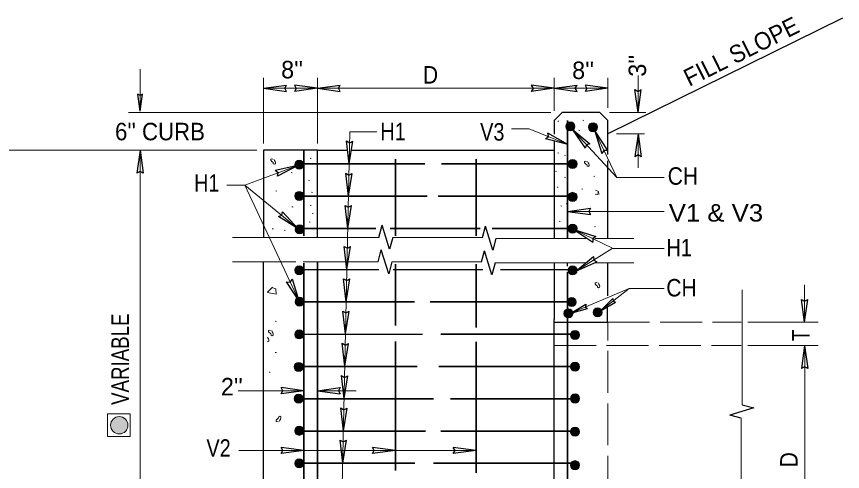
# Model space of a CAD drawing. Extents: x 497 to 866, y -348 to -76.
# Drawn here: x 588.8 to 650.3, y -233 to -199.2 of the extents above; entities that cross this region are included whole.
import ezdxf

# ---------------------------------------------------------------- set-up
doc = ezdxf.new("R2010")
doc.units = 0
doc.header["$LTSCALE"] = 0.52
doc.linetypes.add('LONG_DASHED', pattern=[7.5, 6, -1.5])
doc.layers.add('1', color=7, linetype='Continuous', lineweight=25)

msp = doc.modelspace()

# ---------------------------------------------------------------- hatches: boundary and pattern name
at = {"layer": '1'}
for points in [[(629.6825, -207.343, 1), (630.3559, -207.343, 1)], [(631.3727, -207.3976, 1), (632.0461, -207.3976, 1)], [(609.5188, -210.1923, 1), (610.1921, -210.1923, 1)], [(629.8461, -210.1254, 1), (630.5195, -210.1254, 1)], [(609.5188, -212.5037, 1), (610.1921, -212.5037, 1)], [(629.8461, -212.5776, 1), (630.5195, -212.5776, 1)], [(609.5551, -214.9972, 1), (610.2285, -214.9972, 1)], [(629.8461, -214.9423, 1), (630.5195, -214.9423, 1)], [(609.5188, -218.0355, 1), (610.1921, -218.0355, 1)], [(629.8461, -218.0391, 1), (630.5195, -218.0391, 1)], [(609.5417, -220.3788, 1), (610.2151, -220.3788, 1)], [(630.4603, -220.4002, 1), (629.7869, -220.4002, 1)], [(630.2166, -221.2409, 1), (629.5432, -221.2409, 1)], [(632.3784, -221.1745, 1), (631.705, -221.1745, 1)], [(609.5188, -222.8113, 1), (610.1921, -222.8113, 1)], [(630.0336, -222.8494, 1), (630.707, -222.8494, 1)], [(609.4824, -225.2203, 1), (610.1558, -225.2203, 1)], [(630.0336, -225.2057, 1), (630.707, -225.2057, 1)], [(609.4824, -227.583, 1), (610.1558, -227.583, 1)], [(630.0336, -227.5724, 1), (630.707, -227.5724, 1)], [(595.8214, -229.5635, 1), (597.1186, -229.5635, 1)], [(609.5188, -229.9767, 1), (610.1921, -229.9767, 1)], [(630.0336, -230.0469, 1), (630.707, -230.0469, 1)], [(609.5188, -232.3992, 1), (610.1921, -232.3992, 1)], [(630.0336, -232.5317, 1), (630.707, -232.5317, 1)]]:
    msp.add_hatch(color=256, dxfattribs=at).paths.add_polyline_path(points)

# ---------------------------------------------------------------- linework, layer by layer
for p, q in [((650.2567, -199.2836), (632.8144, -207.8909)), ((607.2033, -204.5047), (608.9062, -204.2707)), ((607.2033, -204.5047), (608.9062, -204.7387)), ((611.2026, -204.5063), (609.4996, -204.2723)), ((611.2026, -204.5063), (609.4996, -204.7403)), ((611.2033, -204.5047), (612.9062, -204.2707)), ((611.2033, -204.5047), (612.9062, -204.7387)), ((628.8141, -204.5063), (627.1111, -204.2723)), ((628.8141, -204.5063), (627.1111, -204.7403)), ((628.8148, -204.5047), (630.5177, -204.2707)), ((628.8148, -204.5047), (630.5177, -204.7387)), ((632.8141, -204.5063), (631.1111, -204.2723)), ((632.8141, -204.5063), (631.1111, -204.7403)), ((598.0177, -206.2113), (597.8423, -204.9341)), ((598.0177, -206.2113), (598.1933, -204.9341)), ((635.0561, -206.3072), (634.8221, -204.6042)), ((635.0561, -206.3072), (635.2901, -204.6042)), ((628.8144, -206.9076), (628.8144, -207.8763)), ((632.8144, -209.4179), (632.8144, -206.9076)), ((630.1464, -207.5504), (631.4743, -208.642)), ((630.1464, -207.5504), (631.1307, -208.9597)), ((629.8396, -208.6826), (628.3455, -207.8325)), ((628.8144, -207.6899), (628.8144, -207.9147)), ((631.8362, -207.704), (632.7777, -209.1422)), ((631.8362, -207.704), (632.3549, -209.3428)), ((635.0544, -207.8912), (634.8204, -209.5942)), ((635.0544, -207.8912), (635.2884, -209.5942)), ((613.5752, -210.1232), (613.3787, -208.4198)), ((613.5752, -210.1232), (613.8454, -208.4301)), ((629.8396, -208.6826), (628.1716, -208.267)), ((628.8144, -208.4528), (628.8144, -215.6652)), ((598.0176, -209.1172), (597.7836, -210.8202)), ((598.0176, -209.1172), (598.2516, -210.8202)), ((607.2029, -209.1168), (607.2029, -215.5933)), ((611.2029, -209.1168), (613.3733, -209.1168)), ((613.75, -209.1168), (628.8144, -209.1168)), ((632.8144, -215.6652), (632.8144, -209.8893)), ((609.7552, -210.2349), (608.0771, -210.6077)), ((609.7552, -210.2349), (608.2398, -211.0465)), ((613.5192, -212.5232), (613.3227, -210.8197)), ((613.5192, -212.5232), (613.7894, -210.83)), ((609.7885, -214.9448), (608.618, -213.6859)), ((613.4673, -214.9193), (613.2708, -213.2159)), ((613.4673, -214.9193), (613.7374, -213.2262)), ((629.8148, -213.6585), (631.5177, -213.4245)), ((629.8148, -213.6585), (631.5177, -213.8925)), ((609.7885, -214.9448), (608.3218, -214.0482)), ((615.7792, -215.5933), (616.0212, -214.6865)), ((623.4786, -215.5933), (623.7014, -214.7583)), ((630.2722, -214.9952), (631.9066, -215.5281)), ((630.2722, -214.9952), (631.7023, -215.9492)), ((613.4044, -217.9723), (613.2075, -216.2647)), ((613.4044, -217.9723), (613.6753, -216.2748)), ((615.7139, -217.419), (615.9559, -216.5122)), ((623.4133, -217.419), (623.6362, -216.584)), ((630.4289, -218.1078), (631.7479, -217.0055)), ((630.4289, -218.1078), (631.9963, -217.4022)), ((609.8643, -217.9915), (615.7754, -217.9915)), ((616.8404, -217.9915), (623.5032, -217.9915)), ((624.8281, -217.9915), (630.1663, -217.9915)), ((628.8144, -217.4908), (628.8144, -221.7082)), ((629.8144, -217.7392), (629.8144, -217.4908)), ((629.8144, -217.741), (629.8144, -217.5714)), ((632.8144, -219.9497), (632.8144, -217.4908)), ((613.3523, -220.376), (613.1554, -218.6683)), ((609.8537, -220.3371), (608.9206, -218.8934)), ((609.8537, -220.3371), (609.3446, -218.6952)), ((613.3523, -220.376), (613.6232, -218.6785)), ((632.2622, -221.05), (633.1672, -220.1318)), ((632.2622, -221.05), (633.3813, -220.41)), ((647.4388, -221.9074), (647.2048, -220.2044)), ((647.4388, -221.9074), (647.6728, -220.2044)), ((613.2963, -222.7761), (613.0994, -221.0684)), ((613.2963, -222.7761), (613.5672, -221.0786)), ((630.0479, -221.2216), (631.1587, -220.5672)), ((630.0479, -221.2216), (631.2941, -220.891)), ((632.7895, -221.9077), (632.7895, -220.7977)), ((628.8144, -241.0237), (628.8144, -221.7082)), ((628.8144, -221.9077), (632.7895, -221.9077)), ((609.8643, -222.7915), (619.0251, -222.7915)), ((613.2479, -225.176), (613.051, -223.4683)), ((613.2479, -225.176), (613.5188, -223.4785)), ((647.4372, -223.6389), (647.2032, -225.3419)), ((647.4372, -223.6389), (647.6712, -225.3419)), ((613.1957, -227.5798), (612.9988, -225.8722)), ((613.1957, -227.5798), (613.4667, -225.8823)), ((610.2026, -226.9926), (608.4996, -226.7586)), ((610.2026, -226.9926), (608.4996, -227.2266)), ((611.2033, -226.9942), (612.9062, -226.7602)), ((611.2033, -226.9942), (612.9062, -227.2283)), ((613.1398, -229.9837), (612.9429, -228.276)), ((613.1398, -229.9837), (613.4108, -228.2862)), ((642.725, -229.0415), (641.89, -228.8187)), ((613.0952, -232.3722), (612.8983, -230.6646)), ((613.0952, -232.3722), (613.3662, -230.6747)), ((610.2026, -231.439), (608.4996, -231.205)), ((610.2026, -231.439), (608.4996, -231.673)), ((617.0026, -231.439), (615.2996, -231.205)), ((617.0026, -231.439), (615.2996, -231.673)), ((623.0141, -231.439), (621.3111, -231.205)), ((623.0141, -231.439), (621.3111, -231.673))]:
    msp.add_line(p, q, dxfattribs=at)
at = {"layer": '1', "lineweight": 13}
for p, q in [((598.0184, -203.0935), (598.0184, -205.9027)), ((607.2029, -208.6168), (607.2029, -203.7168)), ((611.2029, -208.6168), (611.2029, -203.7168)), ((628.8144, -206.1895), (628.8144, -203.7168)), ((632.8144, -205.9604), (632.8144, -203.7168)), ((635.0553, -206.3076), (635.0553, -203.5626)), ((597.15, -206.3076), (628.5767, -206.3076)), ((635.6395, -206.3076), (632.9264, -206.3076)), ((631.8368, -207.7033), (633.4692, -211.1433)), ((635.5437, -207.8909), (633.457, -207.8909)), ((635.0553, -210.4171), (635.0553, -207.8909)), ((579.9291, -209.1168), (606.7029, -209.1168)), ((598.0184, -241.0237), (598.0184, -209.1168)), ((605.7948, -211.7068), (604.4814, -211.7068)), ((609.7882, -214.9457), (605.8142, -211.6974)), ((631.8536, -212.3726), (632.0521, -212.4141)), ((632.0486, -212.287), (632.0068, -212.3271)), ((636.9957, -213.6577), (629.8144, -213.6577)), ((615.7792, -215.5933), (604.8914, -215.5933)), ((616.8077, -215.5933), (623.4786, -215.5933)), ((633.1998, -216.4147), (630.2723, -214.9943)), ((624.488, -215.6652), (631.2017, -215.6652)), ((631.836, -215.6652), (634.7427, -215.6652)), ((630.4282, -218.1073), (633.1363, -216.411)), ((633.1334, -216.4147), (636.9957, -216.4147)), ((609.593, -217.419), (604.8914, -217.419)), ((615.7139, -217.419), (610.1385, -217.419)), ((616.7425, -217.419), (623.4133, -217.419)), ((624.4227, -217.4908), (631.1389, -217.4908)), ((631.8497, -217.4908), (634.7427, -217.4908)), ((647.438, -221.9077), (647.438, -219.1292)), ((607.8713, -219.3), (607.5015, -219.6552)), ((632.2616, -221.0497), (634.4039, -219.4007)), ((642.7968, -228.0321), (642.7968, -219.4812)), ((643.2291, -221.9077), (648.438, -221.9077)), ((643.2291, -223.6386), (648.438, -223.6386)), ((647.4629, -241.0237), (647.4629, -223.6386)), ((610.2029, -226.9934), (605.3132, -226.9934)), ((614.0967, -226.9934), (611.2029, -226.9934)), ((642.725, -235.7123), (642.725, -229.0415)), ((623.0144, -231.4398), (605.3731, -231.4398))]:
    msp.add_line(p, q, dxfattribs=at)
at = {"layer": '1', "lineweight": 35}
for p, q in [((629.8144, -215.6652), (629.8144, -206.9076)), ((610.2029, -214.6242), (610.2029, -209.1168)), ((617.0029, -215.4746), (617.0029, -209.771)), ((623.0144, -215.4746), (623.0144, -209.771)), ((609.6908, -210.131), (619.1934, -210.131)), ((620.4307, -210.131), (630.0992, -210.131)), ((609.7233, -212.531), (619.3652, -212.531)), ((620.1902, -212.531), (630.1663, -212.531)), ((610.2029, -215.4746), (610.2029, -214.2823)), ((609.8856, -214.931), (615.5416, -214.931)), ((616.6066, -214.931), (623.3214, -214.931)), ((624.1917, -214.931), (630.2202, -214.931)), ((611.2029, -217.419), (611.2029, -240.3153)), ((610.2029, -242.0237), (610.2029, -217.5105)), ((617.0029, -222.1504), (617.0029, -217.5714)), ((623.0144, -222.2811), (623.0144, -217.5714)), ((629.8144, -232.9237), (629.8144, -218.1552)), ((609.945, -220.3915), (618.4158, -220.3915)), ((619.5907, -220.3915), (630.2471, -220.3915)), ((620.374, -222.7915), (630.1085, -222.7915)), ((617.0029, -232.9237), (617.0029, -223.3262)), ((623.0144, -233.1064), (623.0144, -223.3697)), ((609.8374, -225.1915), (618.6334, -225.1915)), ((620.2434, -225.1915), (630.3389, -225.1915)), ((609.8374, -227.5915), (619.8518, -227.5915)), ((621.1137, -227.5915), (630.4158, -227.5915)), ((609.8374, -229.9915), (619.2426, -229.9915)), ((620.374, -229.9915), (630.4158, -229.9915)), ((609.8374, -232.3915), (618.4594, -232.3915)), ((619.8518, -232.3915), (630.3773, -232.3915)), ((629.8144, -242.1225), (629.8144, -232.2032))]:
    msp.add_line(p, q, dxfattribs=at)
at = {"layer": '1', "linetype": 'LONG_DASHED', "lineweight": 13}
for p, q in [((632.7895, -221.9077), (642.7291, -221.9077)), ((632.8144, -242.7545), (632.8144, -221.9077)), ((628.8144, -223.6386), (642.7291, -223.6386))]:
    msp.add_line(p, q, dxfattribs=at)
at = {"layer": '1', "lineweight": 13}
for points in [[(607.2029, -204.5055), (611.2029, -204.5055), (628.8144, -204.5055), (632.8144, -204.5055)], [(629.0826, -206.9403), (629.1559, -206.959), (629.1579, -206.9612)], [(630.9421, -206.884), (631.0154, -206.9027), (631.0174, -206.9048)], [(625.6529, -207.5304), (626.9588, -207.5304), (629.8396, -208.6835)], [(630.1468, -207.5496), (633.4692, -211.1433), (636.9957, -211.1433)], [(630.6603, -207.617), (630.7337, -207.6357), (630.7357, -207.6378)], [(612.929, -239.7927), (613.6254, -207.7461), (615.6254, -207.7461)], [(629.0826, -209.3086), (629.1559, -209.3272), (629.1579, -209.3294)], [(607.9758, -209.7827), (608.0227, -209.8763), (608.0695, -209.9542), (608.0853, -210.0322), (608.0852, -210.1103), (608.0072, -210.157), (607.9293, -210.1103), (607.9135, -210.0322), (607.8512, -209.97), (607.7888, -209.923), (607.742, -209.8607), (607.7422, -209.7828), (607.8202, -209.7515), (607.8978, -209.767)], [(610.6567, -209.7033), (610.73, -209.722), (610.732, -209.7242)], [(629.5897, -209.4777), (629.6631, -209.4964), (629.6651, -209.4986)], [(631.3041, -209.9518), (631.3509, -210.0455), (631.3977, -210.1233), (631.4136, -210.2013), (631.4134, -210.2795), (631.3354, -210.3262), (631.2576, -210.2795), (631.2418, -210.2013), (631.1794, -210.1392), (631.1171, -210.0922), (631.0702, -210.0298), (631.0704, -209.952), (631.1484, -209.9207), (631.2261, -209.9362)], [(609.7558, -210.2356), (605.8142, -211.6974), (609.8532, -220.3377)], [(628.9136, -210.6618), (628.9869, -210.6805), (628.9889, -210.6827)], [(609.2479, -210.7747), (609.3212, -210.7933), (609.3233, -210.7955)], [(629.5897, -211.113), (629.6631, -211.1317), (629.6651, -211.1338)], [(631.7739, -211.0687), (631.8471, -211.05), (631.8491, -211.0477)], [(610.544, -211.3385), (610.6173, -211.3572), (610.6193, -211.3593)], [(629.0263, -211.846), (629.0996, -211.8647), (629.1016, -211.8668)], [(608.121, -212.1279), (608.1943, -212.1466), (608.1963, -212.1488)], [(610.7693, -212.2407), (610.8427, -212.2593), (610.8447, -212.2615)], [(630.8806, -211.9748), (630.9539, -211.9934), (630.9559, -211.9956)], [(632.1318, -212.3932), (632.1142, -212.1672), (631.8837, -212.0902)], [(629.7024, -213.0865), (629.7758, -213.1052), (629.7777, -213.1073)], [(609.3043, -213.312), (609.3777, -213.3307), (609.3797, -213.3328)], [(610.6567, -213.1993), (610.73, -213.2179), (610.732, -213.2201)], [(629.308, -213.2557), (629.3813, -213.2743), (629.3833, -213.2765)], [(610.8257, -213.8195), (610.899, -213.8382), (610.901, -213.8403)], [(607.8392, -214.9472), (607.9126, -214.9659), (607.9146, -214.9681)], [(610.6003, -214.4398), (610.6737, -214.4584), (610.6757, -214.4606)], [(629.1953, -214.3834), (629.2687, -214.4021), (629.2707, -214.4042)], [(631.807, -214.8047), (631.8802, -214.786), (631.8822, -214.7838)], [(608.7408, -215.06), (608.8142, -215.0787), (608.8162, -215.0808)], [(632.0892, -218.9781), (632.1361, -219.0717), (632.1829, -219.1496), (632.1988, -219.2276), (632.1986, -219.3057), (632.1206, -219.3524), (632.0427, -219.3057), (632.0269, -219.2276), (631.9646, -219.1654), (631.9022, -219.1184), (631.8554, -219.0561), (631.8556, -218.9783), (631.9336, -218.9469), (632.0113, -218.9624)], [(607.5015, -219.6787), (608.1522, -219.8148), (608.1208, -219.4092), (607.887, -219.3312)], [(630.0474, -221.2211), (634.4039, -219.4007), (636.9957, -219.4007)], [(608.077, -221.8163), (608.1503, -221.835), (608.1523, -221.8372)], [(607.8067, -222.526), (607.8536, -222.6197), (607.9004, -222.6975), (607.9162, -222.7755), (607.9161, -222.8537), (607.8381, -222.9003), (607.7602, -222.8537), (607.7444, -222.7755), (607.6821, -222.7133), (607.6197, -222.6663), (607.5729, -222.604), (607.5731, -222.5262), (607.6511, -222.4948), (607.7287, -222.5103)], [(607.5015, -223.0236), (607.5227, -223.0659), (607.5695, -223.1437), (607.5853, -223.2217), (607.5852, -223.2999), (607.5072, -223.3466), (607.5015, -223.3432)], [(608.0725, -224.16), (608.1458, -224.1412), (608.148, -224.139)], [(607.6138, -225.6042), (607.6872, -225.6229), (607.6892, -225.6251)], [(608.374, -229.2711), (608.4208, -229.1776), (608.4677, -229.0996), (608.4833, -229.0216), (608.4833, -228.9437), (608.4053, -228.8969), (608.3273, -228.9436), (608.3117, -229.0216), (608.2493, -229.0839), (608.1868, -229.1309), (608.1402, -229.1931), (608.1402, -229.2712), (608.2182, -229.3024), (608.296, -229.2867)]]:
    msp.add_lwpolyline(points, dxfattribs=at)
at = {"layer": '1'}
for points in [[(608.9062, -204.7387), (608.7745, -204.5023), (608.9062, -204.2707)], [(609.4996, -204.2723), (609.6313, -204.5087), (609.4996, -204.7403)], [(612.9062, -204.7387), (612.7745, -204.5023), (612.9062, -204.2707)], [(627.1111, -204.2723), (627.2428, -204.5087), (627.1111, -204.7403)], [(630.5177, -204.7387), (630.386, -204.5023), (630.5177, -204.2707)], [(631.1111, -204.2723), (631.2428, -204.5087), (631.1111, -204.7403)], [(598.1933, -204.9341), (598.016, -205.0329), (597.8423, -204.9341)], [(634.8221, -204.6042), (635.0585, -204.736), (635.2901, -204.6042)], [(632.8144, -206.9076), (632.2144, -206.3076), (629.4144, -206.3076), (628.8144, -206.9076)], [(628.1716, -208.267), (628.3818, -208.0965), (628.3455, -207.8325)], [(613.3787, -208.4198), (613.6115, -208.5564), (613.8454, -208.4301)], [(631.4743, -208.642), (631.2113, -208.7057), (631.1307, -208.9597)], [(611.2029, -215.5933), (611.2029, -209.1168), (607.2029, -209.1168)], [(632.7777, -209.1422), (632.5077, -209.1246), (632.3549, -209.3428)], [(635.2884, -209.5942), (635.052, -209.4625), (634.8204, -209.5942)], [(598.2516, -210.8202), (598.0152, -210.6884), (597.7836, -210.8202)], [(608.2398, -211.0465), (608.2811, -210.779), (608.0771, -210.6077)], [(613.3227, -210.8197), (613.5555, -210.9563), (613.7894, -210.83)], [(608.3218, -214.0482), (608.5735, -213.9486), (608.618, -213.6859)], [(613.2708, -213.2159), (613.5037, -213.3525), (613.7374, -213.2262)], [(631.5177, -213.4245), (631.386, -213.6609), (631.5177, -213.8925)], [(616.8077, -215.5933), (616.5733, -216.4723), (616.0212, -214.6865)], [(624.488, -215.6652), (624.2535, -216.5441), (623.7014, -214.7583)], [(631.9066, -215.5281), (631.6848, -215.6833), (631.7023, -215.9492)], [(613.2075, -216.2647), (613.441, -216.4015), (613.6753, -216.2748)], [(616.7425, -217.419), (616.508, -218.2979), (615.9559, -216.5122)], [(624.4227, -217.4908), (624.1882, -218.3697), (623.6362, -216.584)], [(628.8144, -241.0237), (628.8144, -242.7545), (632.8144, -242.7545), (632.8144, -244.9772), (607.2029, -244.9772), (607.2029, -217.419)], [(631.7479, -217.0055), (631.7618, -217.2758), (631.9963, -217.4022)], [(613.1554, -218.6683), (613.3889, -218.8052), (613.6232, -218.6785)], [(608.9206, -218.8934), (609.1906, -218.9127), (609.3446, -218.6952)], [(633.1672, -220.1318), (633.1971, -220.3327), (633.3813, -220.41)], [(647.2048, -220.2044), (647.4412, -220.3362), (647.6728, -220.2044)], [(613.0994, -221.0684), (613.3329, -221.2053), (613.5672, -221.0786)], [(631.1587, -220.5672), (631.1359, -220.7689), (631.2941, -220.891)], [(613.051, -223.4683), (613.2845, -223.6052), (613.5188, -223.4785)], [(647.6712, -225.3419), (647.4348, -225.2102), (647.2032, -225.3419)], [(612.9988, -225.8722), (613.2323, -226.009), (613.4667, -225.8823)], [(608.4996, -227.2266), (608.6313, -226.9902), (608.4996, -226.7586)], [(612.9062, -226.7602), (612.7745, -226.9967), (612.9062, -227.2283)], [(612.9429, -228.276), (613.1764, -228.4128), (613.4108, -228.2862)], [(642.7968, -228.0321), (643.6757, -228.2666), (641.89, -228.8187)], [(612.8983, -230.6646), (613.1318, -230.8014), (613.3662, -230.6747)], [(608.4996, -231.673), (608.6313, -231.4366), (608.4996, -231.205)], [(615.2996, -231.673), (615.4313, -231.4366), (615.2996, -231.205)], [(621.3111, -231.673), (621.4428, -231.4366), (621.3111, -231.205)]]:
    msp.add_lwpolyline(points, dxfattribs=at)
at = {"layer": '1', "lineweight": 13}
msp.add_lwpolyline([(595.5959, -230.3922), (597.2878, -230.3922), (597.2878, -228.7028), (595.5959, -228.7028)], close=True, dxfattribs=at)
for centre, radius in [((630.0192, -207.343), 0.3367), ((631.7094, -207.3976), 0.3367), ((609.8555, -210.1923), 0.3367), ((630.1828, -210.1254), 0.3367), ((609.8555, -212.5037), 0.3367), ((630.1828, -212.5776), 0.3367), ((609.8918, -214.9972), 0.3367), ((630.1828, -214.9423), 0.3367), ((609.8555, -218.0355), 0.3367), ((630.1828, -218.0391), 0.3367), ((609.8784, -220.3788), 0.3367), ((630.1236, -220.4002), 0.3367), ((629.8799, -221.2409), 0.3367), ((632.0417, -221.1745), 0.3367), ((609.8555, -222.8113), 0.3367), ((630.3703, -222.8494), 0.3367), ((609.8191, -225.2203), 0.3367), ((630.3703, -225.2057), 0.3367), ((609.8191, -227.583), 0.3367), ((630.3703, -227.5724), 0.3367), ((596.47, -229.5635), 0.6486), ((609.8555, -229.9767), 0.3367), ((630.3703, -230.0469), 0.3367), ((609.8555, -232.3992), 0.3367), ((630.3703, -232.5317), 0.3367)]:
    msp.add_circle(centre, radius, dxfattribs=at)

# ---------------------------------------------------------------- texts
at = {"layer": '1'}
for s, rotation, width, p in [('FILL SLOPE', 26.35, 0.95, (638.8637, -204.4007)), ('VARIABLE', 90, 0.8, (597.1841, -228.0503)), ('T', 90, 0.8, (647.8067, -223.3041)), ('D', 90, 0.9, (646.9212, -232.6906))]:
    msp.add_text(s, height=1.3, rotation=rotation, dxfattribs=dict(at, width=width)).set_placement(p)
for s, p in [("8''", (608.5096, -203.7641)), ("8''", (630.1518, -203.8176)), ("2''", (604.0301, -227.3426))]:
    msp.add_text(s, height=1.3, dxfattribs=at).set_placement(p)
msp.add_text("3''", height=1.3, rotation=90, dxfattribs=at).set_placement((635.6485, -203.6431))
for s, width, p in [('D', 0.9, (619.0531, -204.1526)), ("6'' CURB", 0.95, (596.1553, -208.371)), ('H1', 0.85, (615.8862, -208.3642)), ('V3', 0.85, (623.309, -208.3963)), ('CH', 0.9, (637.2573, -211.6774)), ('H1', 0.85, (602.0308, -212.1954)), ('V1 & V3', 1.1, (637.3382, -214.4156)), ('H1', 0.85, (637.1646, -217.0007)), ('CH', 0.9, (637.1531, -219.9862)), ('V2', 0.85, (602.9521, -231.9027))]:
    msp.add_text(s, height=1.3, dxfattribs=dict(at, width=width)).set_placement(p)

doc.saveas('drawing.dxf')
